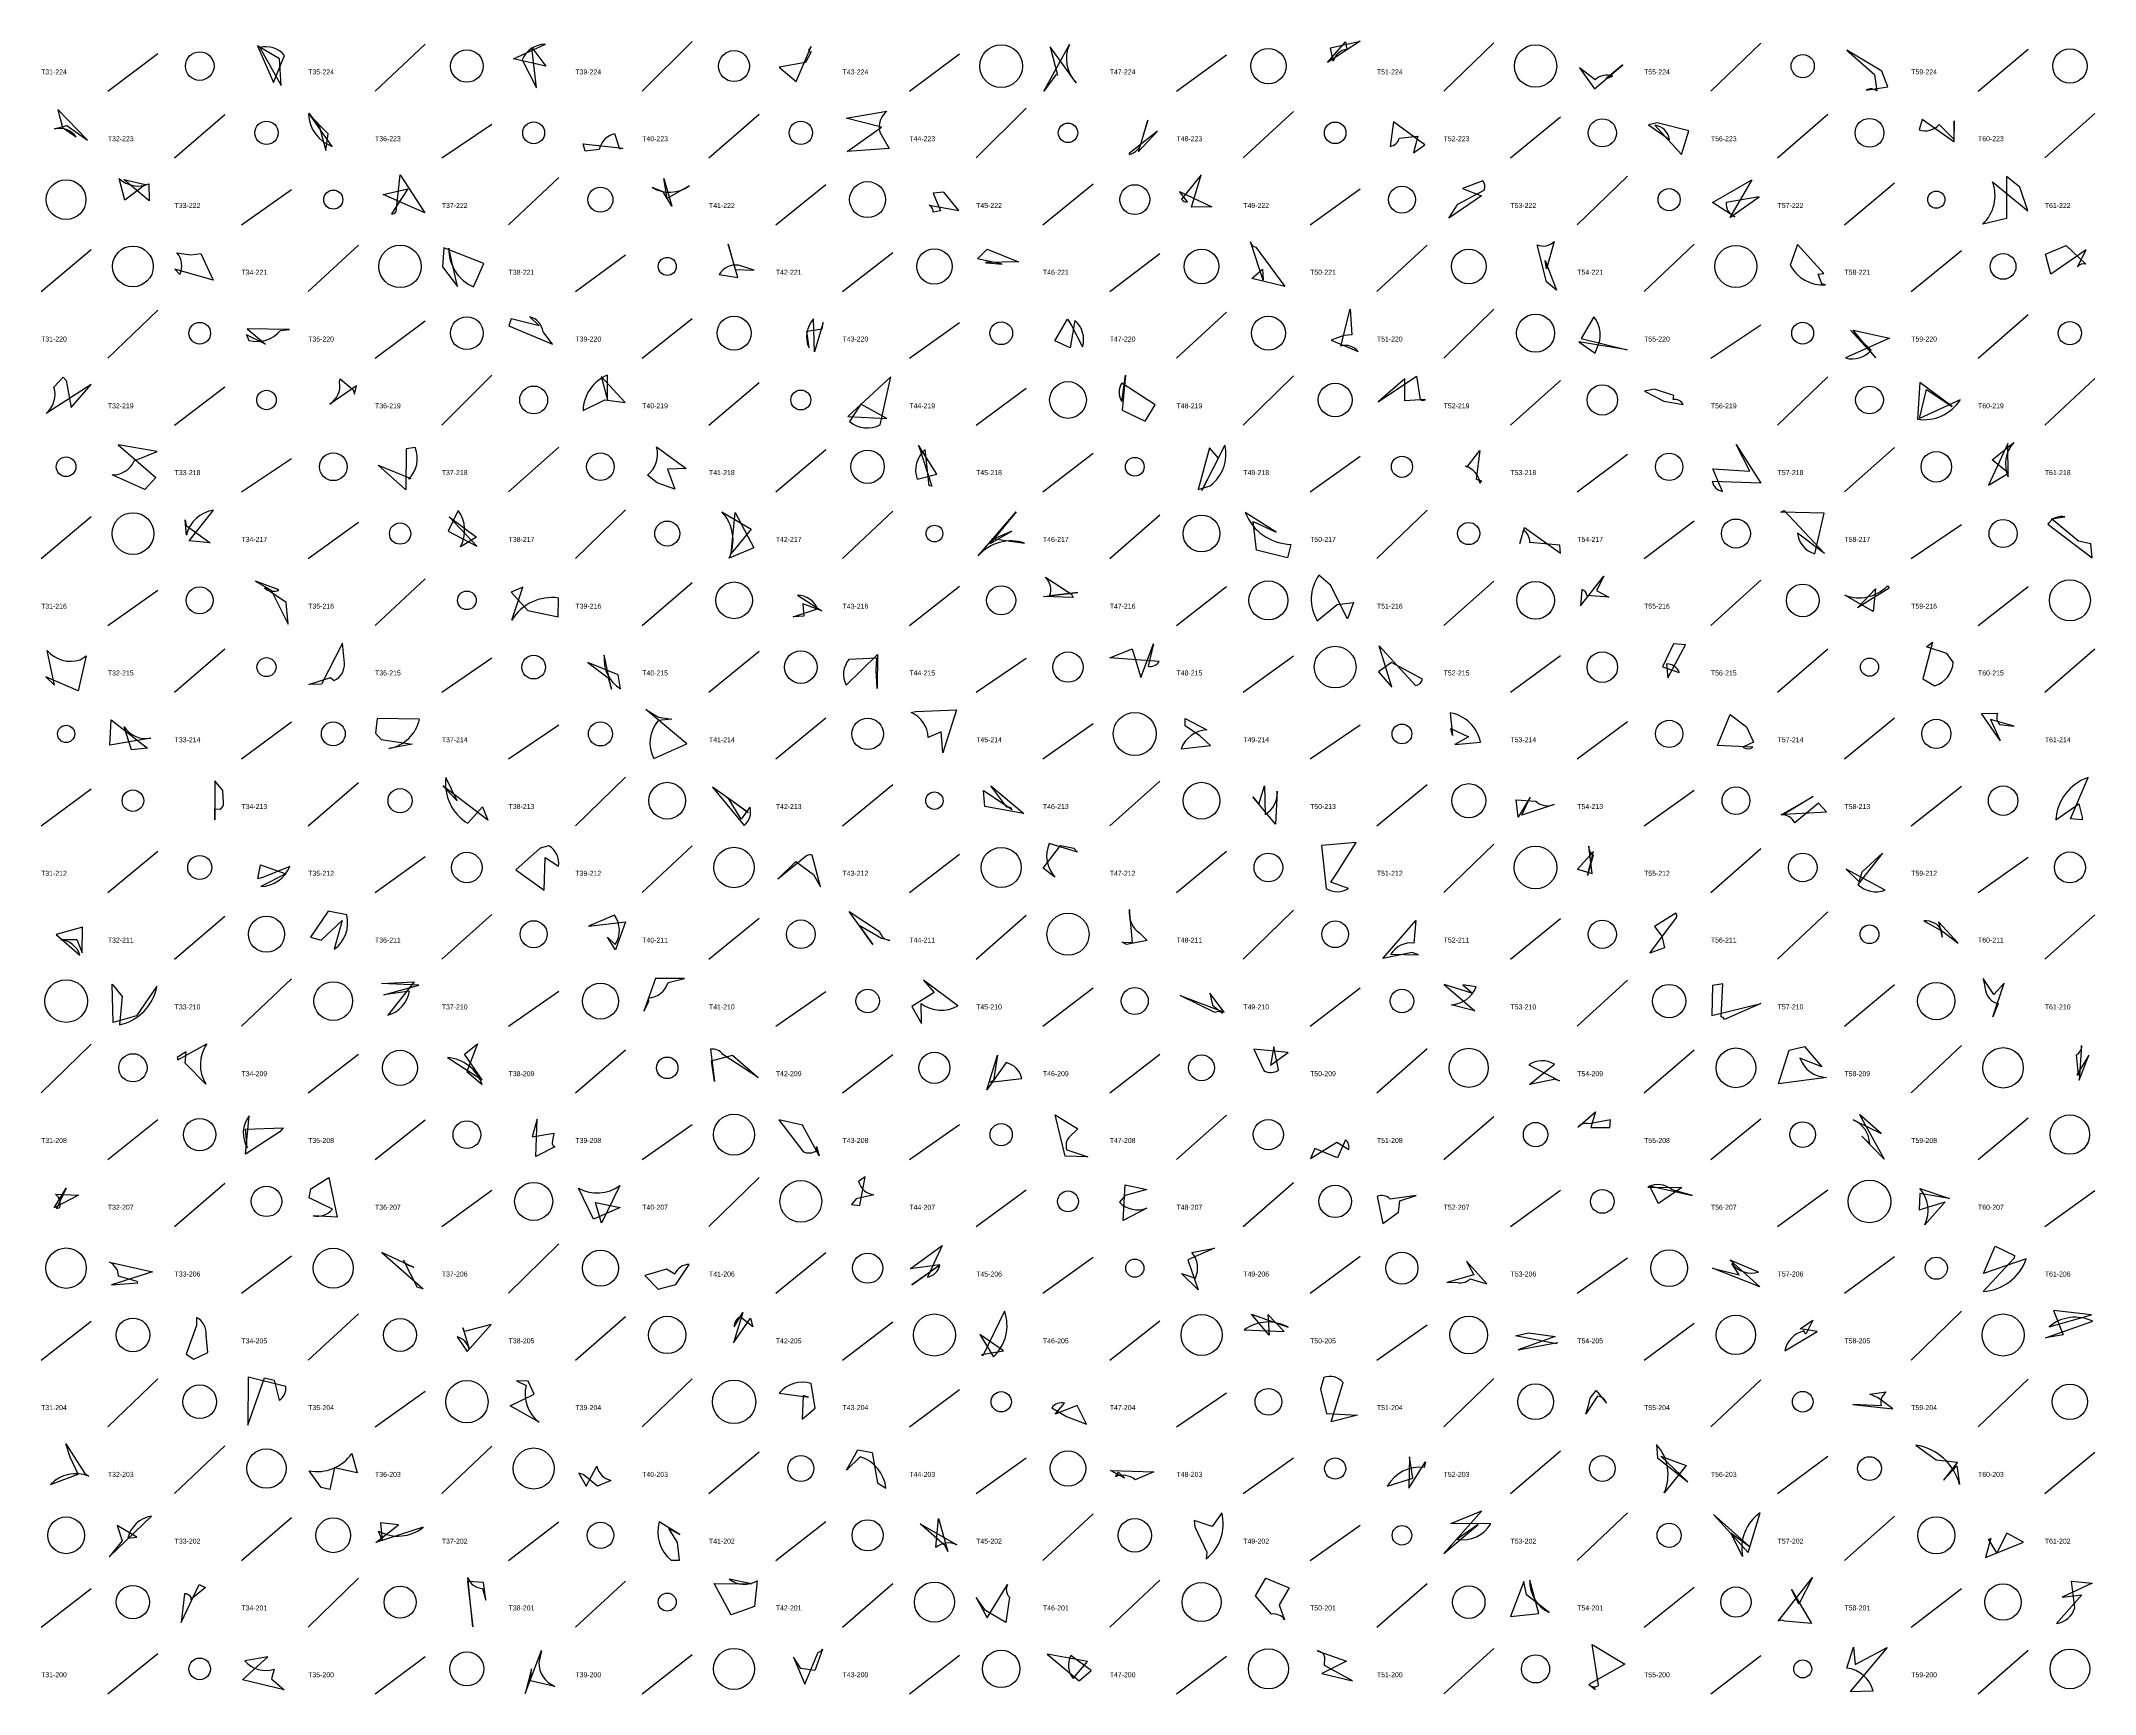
# Model space of a CAD drawing. Header units: millimetres. Extents: x -1 to 9990, y 0 to 15990.
# Drawn here: x 1240 to 2470, y 8000 to 8990 of the extents above; entities that cross this region are included whole.
import ezdxf

# ---------------------------------------------------------------- set-up
doc = ezdxf.new("R2010")
doc.units = ezdxf.units.MM
doc.layers.add('TEXT', color=3, linetype='Continuous')
doc.layers.add('WALL', color=1, linetype='Continuous')

msp = doc.modelspace()

# ---------------------------------------------------------------- linework, layer by layer
for points in [[(1369.7, 8987.1), (1379.2, 8965.2), (1385.7, 8981.3, 0.3), (1371, 8986.1), (1383.7, 8963.4), (1382.7, 8979.4)], [(1542.3, 8975), (1522.9, 8979.3), (1542, 8988.1, 0.3), (1528.1, 8978.7), (1536.6, 8962), (1534, 8986.1)], [(1692.3, 8965.7), (1701.2, 8986.7), (1699.5, 8984.6, 0.3), (1701.1, 8983.5), (1697.8, 8977.2), (1682.1, 8974.4)], [(1847.8, 8969.8), (1840.6, 8960), (1855.8, 8988, 0.3), (1859.8, 8964.9), (1844.3, 8986.6), (1848.8, 8969.6)], [(2010.5, 8977.2), (2021.2, 8989.5), (2022, 8985, 0.3), (2013.8, 8978), (2012.2, 8985.9), (2029.9, 8990)], [(2321.4, 8984.6), (2338, 8970), (2339.3, 8960.1, 0.3), (2333.1, 8960.6), (2346, 8962.5), (2342.4, 8971.9)], [(2187.2, 8975.7), (2177.2, 8967.6), (2181.2, 8968.9, 0.3), (2170.8, 8966.8), (2161.4, 8973.9), (2170.4, 8961.3)], [(1250, 8949), (1252.8, 8938.3), (1261, 8932.6, 0.3), (1248, 8937.4), (1255.5, 8939.5), (1267.9, 8930.7)], [(1410.6, 8924.5), (1412, 8934.5), (1400.1, 8946.3, 0.3), (1414.4, 8926.8), (1400.4, 8946.7), (1406.7, 8938.4)], [(1743.4, 8938.5), (1722.2, 8943.7), (1746.6, 8948, 0.3), (1742.3, 8935.4), (1747.9, 8925.6), (1722.8, 8923.8)], [(1908.6, 8936.1), (1891.6, 8922.6), (1891.6, 8922.1, 0.3), (1899, 8929.7), (1902.9, 8942.5), (1897.1, 8923.7)], [(2385.6, 8929.7), (2366.6, 8942.9), (2364.7, 8936.8, 0.3), (2376.8, 8940), (2385.7, 8931.1), (2385.8, 8942.2)], [(1588.4, 8925.8), (1586.6, 8925.3), (1583.7, 8934.4, 0.3), (1574.3, 8925.1), (1565.9, 8924), (1564.6, 8928.5)], [(2068.7, 8927.9), (2049.9, 8941.6), (2048, 8926.9, 0.3), (2053.4, 8931.9), (2064.5, 8933), (2061.9, 8923)], [(2207.9, 8941), (2202.6, 8939.9), (2215.3, 8931.1, 0.3), (2206.5, 8939.7), (2222.5, 8922), (2226.9, 8936.2)], [(1302.6, 8904), (1290.2, 8894.6), (1286.8, 8907.7, 0.3), (1304.6, 8904.4), (1304.7, 8894.3), (1289.5, 8907.1)], [(1444.8, 8898), (1459.6, 8901.5), (1449.8, 8886.4, 0.3), (1452.6, 8887.8), (1455.1, 8909.9), (1469.9, 8887)], [(1617.8, 8891.1), (1612.5, 8899.6), (1605.9, 8902.3, 0.3), (1628.2, 8903.3), (1615, 8895.6), (1613, 8907.6)], [(1928.9, 8890.4), (1934.7, 8909.8), (1923, 8895.2, 0.3), (1926.6, 8893.6), (1921.8, 8899.9), (1941.2, 8890.7)], [(2083, 8884), (2088.5, 8892.3), (2104.3, 8900.7, 0.3), (2103.5, 8906.2), (2091.2, 8901.7), (2102.7, 8897.3)], [(2251.4, 8884.2), (2269, 8896.6), (2249.1, 8893.3, 0.3), (2254.4, 8884.6), (2240.9, 8893.2), (2264.5, 8906.9)], [(2417.1, 8908.8), (2417, 8883.7), (2402.9, 8880.4, 0.3), (2408.7, 8905.7), (2429.8, 8888.3), (2425.1, 8902.5)], [(1774.3, 8898.9), (1778.7, 8888.2), (1774.3, 8887.4, 0.3), (1771.9, 8891.7), (1789.7, 8888.4), (1780.6, 8899.4)], [(1655.6, 8853.2), (1667.1, 8852.7), (1657.7, 8855.7, 0.3), (1646.1, 8850.2), (1657.2, 8848.4), (1651.4, 8868.4)], [(1971.5, 8853.3), (1971.9, 8846.8), (1964.2, 8869.7, 0.3), (1967.5, 8866.5), (1984.9, 8842.9), (1965, 8847.8)], [(2147.5, 8840.8), (2141.6, 8845.7), (2135.9, 8867.9, 0.3), (2146.1, 8869.9), (2141.5, 8853.6), (2140.8, 8858.5)], [(1343, 8846.8), (1320.1, 8853.3), (1323, 8850.2, 0.3), (1321.4, 8863.1), (1329.7, 8862), (1335.6, 8862.7)], [(1480.4, 8854.7), (1489.3, 8843), (1484.1, 8866, 0.3), (1499, 8842.7), (1505.2, 8856.8), (1481.3, 8866.2)], [(1806.6, 8865.3), (1825.3, 8857.8), (1805.5, 8857.4, 0.3), (1806.6, 8857.1), (1815.6, 8856.3), (1800.8, 8859.6)], [(2307.7, 8850.8), (2291.9, 8868.1), (2287.5, 8855.8, 0.3), (2308.7, 8843.9), (2306.5, 8844.6), (2304.2, 8850.4)], [(2440.4, 8862.4), (2452.8, 8867.6), (2464.5, 8856.4, 0.3), (2459.6, 8854.7), (2464.7, 8865), (2443.6, 8850.3)], [(1520.1, 8819.5), (1546.3, 8808.5), (1540.7, 8815.8, 0.3), (1532.7, 8824.8), (1538.2, 8819.4), (1521.5, 8823.6)], [(1708.4, 8821.4), (1703.2, 8803.9), (1702.6, 8823.6, 0.3), (1699.9, 8806.2), (1698.5, 8816.3), (1707.7, 8817.6)], [(1854.8, 8823.4), (1857.1, 8819.7), (1863.7, 8806.8, 0.3), (1859.1, 8822.6), (1856.3, 8806.3), (1847.1, 8810.4)], [(2020.2, 8813.7), (2012.6, 8810.8), (2028.8, 8804, 0.3), (2018.3, 8807.3), (2024, 8829.4), (2025, 8814)], [(2161, 8809.9), (2170.8, 8803.1), (2171.7, 8805.8, 0.3), (2170, 8824.8), (2162.3, 8811.9), (2189.9, 8805.1)], [(1374.5, 8808.5), (1363, 8814.1), (1364.4, 8810.7, 0.3), (1383.4, 8816.7), (1388.7, 8817.2), (1363.4, 8817.6)], [(2325.2, 8816.9), (2346.9, 8812.1), (2320.7, 8800.2, 0.3), (2335.9, 8804.8), (2323.7, 8816.9), (2338.7, 8800.2)], [(1258, 8770.5), (1270, 8784.3), (1243, 8766.9, 0.3), (1247.7, 8782.7), (1253.2, 8788.6), (1255, 8786.7)], [(1427.7, 8778.4), (1428.9, 8783.5), (1412.9, 8772.5, 0.3), (1418.8, 8785.6), (1419.2, 8787.7), (1427, 8781)], [(1575.5, 8789.1), (1579.2, 8775), (1579.3, 8789.9, 0.3), (1564.6, 8768.7), (1577.6, 8775.1), (1589.7, 8773.5)], [(1746.5, 8764), (1731, 8772.5), (1724.2, 8762.1, 0.3), (1742.5, 8760.1), (1748.9, 8788.8), (1723.2, 8765.1)], [(1901.3, 8762.3), (1907.3, 8772), (1887.2, 8785.1, 0.3), (1887.2, 8774.1), (1889.5, 8789.9), (1887.4, 8768.9)], [(2040.8, 8773.8), (2063.8, 8789.3), (2066, 8775.2, 0.3), (2069.1, 8775.2), (2056.7, 8774.5), (2056.7, 8787.6)], [(2384.6, 8771), (2365.1, 8785.4), (2363.7, 8763.5, 0.3), (2389.3, 8775.1), (2365, 8763.9), (2369.1, 8781.2)], [(2200.2, 8780.3), (2211.8, 8774.2), (2223.5, 8772.2, 0.3), (2217.4, 8775.3), (2217.8, 8777.6), (2206.3, 8781.5)], [(1308.8, 8728.5), (1302.1, 8721.4), (1282.5, 8730.1, 0.3), (1295.8, 8738.5), (1309.5, 8744.1), (1286.1, 8748.2)], [(1441.9, 8735.9), (1461.5, 8727.9), (1460.1, 8727.6, 0.3), (1464.1, 8746.5), (1458.7, 8745.8), (1458.5, 8721.1)], [(1619.5, 8721.6), (1609, 8725.4), (1603.1, 8729.9, 0.3), (1608.6, 8746.9), (1626.4, 8734), (1615.2, 8733.5)], [(1773.4, 8723.3), (1771.8, 8723.5), (1769.4, 8745.3, 0.3), (1764.6, 8727.6), (1776.5, 8730.6), (1765.5, 8748)], [(1939.8, 8746.3), (1932.9, 8721.4), (1940.1, 8723.6, 0.3), (1948.9, 8747.9), (1935.1, 8720.7), (1945.1, 8740.2)], [(2255.1, 8748.4), (2269.9, 8725.1), (2240.8, 8726.2, 0.3), (2247, 8720.2), (2241.1, 8733.8), (2263.4, 8732.3)], [(2418.2, 8731.1), (2408.4, 8739.2), (2421.4, 8749.6, 0.3), (2418.1, 8729), (2417.9, 8748.9), (2406.2, 8723.9)], [(2099.5, 8727.5), (2102.6, 8726.6), (2101.7, 8725.2, 0.3), (2093.1, 8735.3), (2094, 8735), (2101.7, 8744.8)], [(1341.2, 8689.5), (1328.7, 8690.6), (1343.3, 8709.1, 0.3), (1327, 8694.1), (1326.2, 8703.2), (1326.9, 8699.9)], [(1484.3, 8705.1), (1500.8, 8692.8), (1491.1, 8687, 0.3), (1489.7, 8708.8), (1483.7, 8696.4), (1500.9, 8687.4)], [(2283.8, 8708.8), (2308, 8683.1), (2291.8, 8695.3, 0.3), (2302.3, 8682.8), (2307.9, 8707.3), (2281.9, 8707.8)], [(1655.6, 8707.7), (1666.8, 8686.5), (1652.1, 8680.3, 0.3), (1647.7, 8708.1), (1665.2, 8697.6), (1653.2, 8683)], [(1821.3, 8696.5), (1810.8, 8691.8), (1829, 8689.3, 0.3), (1801.3, 8681.7), (1823.9, 8708), (1808.4, 8689)], [(1965.8, 8702.3), (1979.7, 8695.9), (1961.1, 8707.7, 0.3), (1988.5, 8688.5), (1986.4, 8680.4), (1967.8, 8685.1)], [(2150, 8683.2), (2149.6, 8688.1), (2131.5, 8689.6, 0.3), (2127.5, 8697.1), (2125.6, 8689), (2128.4, 8698.7)], [(2460.2, 8690.4), (2444, 8703.9), (2452, 8705.1, 0.3), (2441.8, 8700.7), (2468.4, 8680.4), (2467.5, 8688.9)], [(1388, 8640.8), (1386.7, 8653.7), (1373.8, 8662.4, 0.3), (1382.4, 8661.2), (1368.4, 8666.4), (1377.7, 8661)], [(1531.5, 8649), (1549.7, 8645.1), (1549.9, 8656.4, 0.3), (1521.9, 8643.1), (1528.5, 8662.8), (1521.6, 8659.8)], [(1840.3, 8657.2), (1860.9, 8659.7), (1844, 8657.6, 0.3), (1841.5, 8668.9), (1857.1, 8658.6), (1858, 8656.7)], [(2022.3, 8643.9), (2012.2, 8664.1), (2005.3, 8670, 0.3), (2004.3, 8642.8), (2016.1, 8652.5), (2026, 8653.7)], [(2171.6, 8660.9), (2178.9, 8656.9), (2165.8, 8657.9, 0.3), (2162.8, 8661.4), (2161.9, 8651.8), (2175.8, 8669.5)], [(2338.5, 8661.8), (2337.2, 8648.3), (2320.3, 8658.1, 0.3), (2345.7, 8663.6), (2346.7, 8662.2), (2327.8, 8650.6)], [(1696.8, 8645.6), (1690.4, 8645.2), (1705, 8650, 0.3), (1693, 8658), (1707.5, 8648.8), (1696.2, 8653)], [(1242.8, 8609.2), (1248.1, 8604.2), (1243.6, 8624.9, 0.3), (1263.4, 8619.4), (1267, 8621.7), (1262.3, 8600.7)], [(1400.3, 8604.6), (1413.4, 8608.7), (1415.6, 8606.9, 0.3), (1421.7, 8617.4), (1420.6, 8629.4), (1408, 8604.7)], [(1740.1, 8612.9), (1740.5, 8620.3), (1723.8, 8619.6, 0.3), (1722.1, 8604.2), (1741, 8622.6), (1740.8, 8602.2)], [(1898.6, 8608.7), (1906.2, 8628.9), (1903, 8615.5, 0.3), (1909.6, 8618.4), (1880.1, 8620.5), (1893.4, 8625.9)], [(2049, 8603), (2041.3, 8627.8), (2063.1, 8604, 0.3), (2067.4, 8607.7), (2048.8, 8617.7), (2040.9, 8612.2)], [(2217.6, 8629), (2211, 8615.1), (2221.1, 8611.8, 0.3), (2213.5, 8616.9), (2214.2, 8608.5), (2224.8, 8628.3)], [(2372.8, 8630), (2367, 8608), (2374.2, 8603.8, 0.3), (2385.2, 8618), (2381.3, 8623.1), (2369.1, 8627.1)], [(1579.7, 8608.6), (1581.6, 8601.8), (1577.3, 8622.2, 0.3), (1587.1, 8602), (1585.6, 8610.4), (1567.4, 8617.8)], [(1609.7, 8585.1), (1617.7, 8583.8), (1609.5, 8583, 0.3), (1606.9, 8560.2), (1626.8, 8569.1), (1602.2, 8589.7)], [(1780, 8563.6), (1779.1, 8576.2), (1771.2, 8572.9, 0.3), (1761, 8587.8), (1763.9, 8588.4), (1788.2, 8589.5)], [(2094.9, 8573.2), (2086.6, 8568.6), (2102.1, 8570.1, 0.3), (2083.9, 8587.7), (2085.2, 8574.1), (2084.3, 8578.2)], [(2261.3, 8579.3), (2265.6, 8570), (2259.1, 8567.1, 0.3), (2265.1, 8567), (2244, 8568), (2251.5, 8586.7)], [(2413.2, 8571), (2402.1, 8587.3), (2411.7, 8587.5, 0.3), (2412.9, 8580.7), (2421.7, 8579.6), (2407.5, 8583.7)], [(1303.7, 8566.4), (1294.1, 8565.4), (1289.7, 8579.3, 0.3), (1305.8, 8572.4), (1281.2, 8568.2), (1281.9, 8583.5)], [(1443.7, 8571.7), (1462.3, 8568.8), (1448.3, 8566.2, 0.3), (1466.7, 8583.9), (1441.3, 8584.3), (1440.3, 8575.5)], [(1925.1, 8579.8), (1925.1, 8584.2), (1938.2, 8577.4, 0.3), (1922.8, 8566.1), (1940.4, 8568.1), (1934, 8573.9)], [(1480.6, 8543.8), (1489.1, 8535), (1482.4, 8548.8, 0.3), (1495.6, 8521.5), (1504.4, 8531.3), (1507.5, 8523.3)], [(2462.4, 8523.5), (2455.4, 8524.2), (2465.9, 8548.9, 0.3), (2446.5, 8523.6), (2460.3, 8533.1), (2462.3, 8525.2)], [(1344.1, 8523.6), (1344.1, 8530.1), (1347.2, 8529.9, 0.3), (1349.3, 8533.7), (1348.9, 8541.2), (1344, 8546.8)], [(1663.5, 8528), (1642, 8543.1), (1661, 8520.1, 0.3), (1664.5, 8531.2), (1659.3, 8524), (1651.5, 8536.8)], [(1805.2, 8531.6), (1804.4, 8541.1), (1821.5, 8529.7, 0.3), (1818.3, 8531.1), (1808.7, 8543.8), (1828.6, 8527.4)], [(1969.2, 8532.9), (1972.7, 8543.9), (1973, 8526.7, 0.3), (1980.2, 8540.8), (1979.2, 8520.9), (1965.7, 8537.3)], [(2124.5, 8525.1), (2123.4, 8535.5), (2135.1, 8534.7, 0.3), (2146.2, 8532.8), (2126.8, 8526.4), (2131.8, 8537.2)], [(2309.3, 8528.3), (2304.4, 8533.6), (2290.2, 8521.8, 0.3), (2282, 8526.5), (2301.3, 8537.6), (2283.8, 8527)], [(1541.2, 8481.5), (1541.9, 8500.9), (1549.9, 8495.8, 0.3), (1544.1, 8508), (1538.9, 8506.6), (1524.3, 8493.5)], [(1702.6, 8490.7), (1706.8, 8483.4), (1701.7, 8502.3, 0.3), (1698.4, 8501.9), (1681.3, 8487.9), (1692, 8498.5)], [(1858.5, 8506.5), (1860.6, 8504.2), (1843.8, 8509.4, 0.3), (1847.2, 8489.2), (1840.1, 8494.5), (1850.6, 8508.2)], [(2027.6, 8509.9), (2006.8, 8508.1), (2009.7, 8482.4, 0.3), (2022.9, 8482.5), (2012.5, 8486.3), (2016.3, 8492.1)], [(2160.2, 8494), (2168.9, 8491.4), (2166.9, 8507.8, 0.3), (2169.5, 8502.4), (2166.1, 8490.1), (2169.7, 8504.5)], [(2330.6, 8492.3), (2342.8, 8503.6), (2328.1, 8484.9, 0.3), (2344.3, 8481.4), (2321.1, 8493.9), (2328.9, 8486.5)], [(1371.5, 8496.5), (1386.5, 8491.1), (1371.6, 8483.6, 0.3), (1388.9, 8495.5), (1373.2, 8489.2), (1369.8, 8488.1)], [(1407.8, 8451.4), (1420.3, 8463.3), (1415.6, 8446, 0.3), (1423.1, 8466.6), (1411.9, 8468.8), (1401.3, 8453.2)], [(1584.1, 8445.7), (1579.3, 8453.2), (1583.9, 8448.8, 0.3), (1583.4, 8466.5), (1567.8, 8459.9), (1589.9, 8462.4)], [(1738.2, 8448.9), (1723.9, 8468.6), (1742.1, 8456.6, 0.3), (1748.4, 8451.2), (1743.4, 8452.4), (1729.9, 8460.3)], [(1887.4, 8450.2), (1893.6, 8450.1), (1891.9, 8469.9, 0.3), (1897.8, 8455.8), (1902.5, 8451.3), (1890, 8448.8)], [(2043.6, 8440.4), (2063.4, 8463.2), (2062.2, 8449.7, 0.3), (2048.4, 8443), (2065, 8442.7), (2061.1, 8444)], [(2212.3, 8446.9), (2203.4, 8443.7), (2219.4, 8465, 0.3), (2219.1, 8467.6), (2206.3, 8459.7), (2210.6, 8453.9)], [(2376.4, 8462.5), (2378.6, 8453.2), (2378.4, 8457.1, 0.3), (2367.6, 8463), (2379, 8456.7), (2388, 8449.7)], [(1264.9, 8459.3), (1249.1, 8454.9), (1263.3, 8442.4, 0.3), (1251.6, 8451.9), (1261.5, 8451.8), (1264.6, 8443.9)], [(1443.9, 8425.6), (1463.5, 8426.5), (1447.7, 8406.6, 0.3), (1460.6, 8421), (1445.2, 8418.8), (1466.3, 8424.5)], [(1601, 8408.9), (1604, 8414.8), (1603.8, 8416.8, 0.3), (1615.6, 8426.1), (1625.4, 8428.6), (1607.9, 8428.6)], [(1761.5, 8411.7), (1767.3, 8401.6), (1767, 8413.5, 0.3), (1789.1, 8412.2), (1768.4, 8427.5), (1774.8, 8420.1)], [(2409.4, 8419), (2403.1, 8428.6), (2404.5, 8421.3, 0.3), (2412, 8413.5), (2408.9, 8405.6), (2415.7, 8425.8)], [(1282.6, 8425.1), (1288.6, 8417.7), (1287, 8400.7, 0.3), (1309.4, 8423.9), (1297.1, 8406.2), (1283.1, 8402.2)], [(1939.9, 8419.7), (1941.5, 8412.5), (1947.5, 8407.8, 0.3), (1942.9, 8408.2), (1922.2, 8418.3), (1948.5, 8408.4)], [(2080.2, 8424.9), (2098.6, 8409.1), (2084.5, 8412.8, 0.3), (2099.5, 8423.5), (2091.5, 8424.7), (2097.5, 8419.6)], [(2240.5, 8406.4), (2270, 8413.6), (2248.1, 8404, 0.3), (2246.1, 8405.6), (2247.1, 8425.4), (2241, 8424.3)], [(1321.5, 8381.1), (1321.9, 8379.8), (1339.3, 8389.3, 0.3), (1338.7, 8365.3), (1326.2, 8377.8), (1326.8, 8384.5)], [(1501.3, 8389.3), (1494.9, 8372.8), (1504.1, 8365, 0.3), (1483.3, 8381.2), (1504.2, 8367.8), (1493.6, 8383.1)], [(1654.1, 8382.6), (1669.5, 8369.2), (1648.3, 8383, 0.3), (1641, 8386.1), (1643.3, 8366.9), (1641.6, 8379.1)], [(1810.3, 8367.4), (1808.4, 8366.4), (1827.3, 8368.6, 0.3), (1817.9, 8378.1), (1806.4, 8361.8), (1812.7, 8382.6)], [(1986.8, 8384.1), (1966.2, 8386.2), (1972.3, 8373.3, 0.3), (1981.1, 8373.7), (1978.3, 8387.6), (1976.2, 8376.6)], [(2146.1, 8368), (2131.3, 8365), (2146.3, 8377.1, 0.3), (2131, 8376.8), (2149.4, 8367.2), (2145.8, 8368.5)], [(2296.1, 8387.7), (2306.5, 8375.6), (2293.3, 8380.7, 0.3), (2309.2, 8369.2), (2280.6, 8365.4), (2286.8, 8385.5)], [(2459.1, 8370.8), (2460.2, 8370.8), (2458.9, 8382.7, 0.3), (2462, 8388.4), (2460.5, 8367.7), (2466.3, 8382.6)], [(1382.9, 8336.7), (1362.5, 8323.2), (1364.6, 8346.3, 0.3), (1363.4, 8327.1), (1362.5, 8338.2), (1385, 8339)], [(1534.2, 8333.7), (1547.1, 8335.9), (1546, 8330.3, 0.3), (1547.6, 8327.7), (1536.3, 8321.9), (1537.1, 8344.3)], [(1695.9, 8340.6), (1681.9, 8343.9), (1696.2, 8325, 0.3), (1704.6, 8325.5), (1704.3, 8327.9), (1706, 8322.2)], [(1847.3, 8346.9), (1860.9, 8338.5), (1856.1, 8333.9, 0.3), (1854.3, 8325.9), (1866.9, 8321.7), (1853.4, 8322.1)], [(2179.4, 8339.2), (2179.9, 8343.9), (2167.1, 8341.4, 0.3), (2160.4, 8339.5), (2171, 8348.6), (2168.1, 8339.2)], [(2343.7, 8320.2), (2330.4, 8334.1), (2335.1, 8329.4, 0.3), (2325.2, 8343.8), (2341.9, 8335.7), (2329, 8347.1)], [(2000.3, 8320.6), (2016, 8330.4), (2023.1, 8326, 0.3), (2021.2, 8331.9), (2016.3, 8321.1), (2002.8, 8326.7)], [(1255, 8302.9), (1249.2, 8290.8), (1251.2, 8291.3, 0.3), (1248.7, 8299.3), (1262.4, 8298.8), (1247.9, 8291.1)], [(1412.3, 8309.4), (1417.3, 8285.5), (1403, 8286.4, 0.3), (1414.5, 8290.4), (1400.6, 8297.1), (1401.5, 8302.6)], [(1586.9, 8291.4), (1570.8, 8284.3), (1561.8, 8302.9, 0.3), (1586.6, 8304.6), (1575.7, 8282), (1572, 8294.4)], [(1730.3, 8292.6), (1733.5, 8309.7), (1729.6, 8307, 0.3), (1738.7, 8298.9), (1728.1, 8296.6), (1725.4, 8293.1)], [(1902.3, 8302.1), (1889.3, 8298.6), (1885.8, 8294.5, 0.3), (1902.3, 8291), (1888, 8283.5), (1889.3, 8304.9)], [(2203.3, 8304.3), (2228.9, 8298.6), (2216.8, 8302, 0.3), (2202.3, 8303.6), (2222.6, 8303.4), (2208.6, 8293.8)], [(2364.7, 8289.9), (2380.4, 8294.8), (2368.1, 8281, 0.3), (2365.2, 8302.7), (2383, 8296.8), (2365.1, 8299.8)], [(2053.7, 8295.4), (2063.5, 8298.6), (2048, 8296.4, 0.3), (2040.1, 8298), (2043.6, 8281.7), (2053, 8288.5)], [(1760.5, 8254.6), (1779.6, 8268.5), (1770.8, 8249.6, 0.3), (1778.3, 8256.9), (1761.5, 8245), (1778.3, 8257.1)], [(1932.9, 8242.1), (1923, 8251.9), (1931.3, 8249.1, 0.3), (1929.1, 8264.4), (1942.7, 8267), (1926.8, 8259.9)], [(2421.9, 8262.6), (2421.7, 8260.9), (2403, 8241, 0.3), (2428.9, 8260.5), (2403.3, 8251.9), (2410.3, 8268.1)], [(1298, 8246.2), (1297.5, 8247.1), (1286.3, 8250.3, 0.3), (1280.9, 8258.6), (1306.8, 8252.9), (1282.2, 8245)], [(1468.8, 8242.6), (1465.5, 8243.4), (1457.1, 8259.8, 0.3), (1461.8, 8256.4), (1463.3, 8255.5), (1444.1, 8264.4)], [(1609.5, 8242.4), (1620.2, 8245.2), (1628.2, 8257.3, 0.3), (1619.5, 8251.5), (1614.6, 8254.5), (1601.6, 8250.7)], [(2098, 8251), (2081.8, 8246.4), (2086.8, 8246.7, 0.3), (2095.9, 8248.7), (2105.8, 8245.6), (2093.6, 8259.3)], [(2240.9, 8255.1), (2256.9, 8251), (2252.5, 8257.9, 0.3), (2268.6, 8252.6), (2251.5, 8259.7), (2269.4, 8243.9)], [(1816.3, 8205.4), (1802.1, 8215.2), (1810.4, 8202, 0.3), (1817, 8229.2), (1803.9, 8202.5), (1803.1, 8203.3)], [(2450.9, 8215.1), (2440.5, 8213.2), (2468.7, 8223.2, 0.3), (2442.5, 8219.8), (2467.9, 8227), (2445.1, 8229.7)], [(1331.4, 8200.6), (1339.9, 8204.4), (1338.8, 8214.9, 0.3), (1333.1, 8225.5), (1333, 8220.7), (1326.9, 8203.4)], [(1493.6, 8217), (1492.5, 8219.3), (1496.3, 8206.6, 0.3), (1489.1, 8213.8), (1495.1, 8205.1), (1509.5, 8221.2)], [(1664.8, 8225), (1666.3, 8219.9), (1658.7, 8225.8, 0.3), (1655, 8219.8), (1660.3, 8228.4), (1654.7, 8210.2)], [(1975.5, 8214.8), (1964.9, 8227.5), (1986.8, 8219.6, 0.3), (1960.6, 8218), (1984.5, 8217), (1974.7, 8227.2)], [(2301.1, 8223.8), (2296.8, 8215.4), (2295.7, 8217.4, 0.3), (2284.3, 8205.5), (2303.6, 8217.1), (2293.4, 8218.7)], [(2146.7, 8214.1), (2124.6, 8206.1), (2148.2, 8210.4, 0.3), (2147.5, 8209.7), (2123, 8214.4), (2130.8, 8216.2)], [(1373.9, 8189.4), (1379.6, 8187.9), (1382.6, 8175.9, 0.3), (1386.5, 8184.1), (1364.1, 8189.8), (1363.8, 8161)], [(1531.7, 8187.3), (1524.7, 8187.6), (1530.5, 8184.8, 0.3), (1538.3, 8162.7), (1521, 8172.5), (1535.3, 8179.5)], [(1695.8, 8164.5), (1703.5, 8171.2), (1701.1, 8186, 0.3), (1682.1, 8180.2), (1699.5, 8177.7), (1696.3, 8178.7)], [(2028.4, 8167), (2012.6, 8163), (2019.8, 8186.6, 0.3), (2008.3, 8189.6), (2006.3, 8182.6), (2009.9, 8167.9)], [(2167.8, 8177.1), (2171.3, 8181.8), (2177.5, 8174.2, 0.3), (2172.2, 8178.3), (2165.2, 8167.7), (2166.6, 8172)], [(2340.2, 8177.3), (2335.1, 8179.6), (2345, 8180.9, 0.3), (2341.9, 8172.5), (2325, 8173.3), (2349, 8170.8)], [(1860.5, 8172.7), (1847.3, 8167.6), (1853, 8174.2, 0.3), (1845.3, 8171.3), (1854.2, 8166.2), (1866.1, 8161.5)], [(1254.8, 8149.7), (1266.3, 8132.1), (1268.6, 8130.5, 0.3), (1245.6, 8125.5), (1262.3, 8131.7), (1257.4, 8141.9)], [(1413, 8122.5), (1407.7, 8123.6), (1400.5, 8133.7, 0.3), (1426.1, 8144), (1429.2, 8132.4), (1415.7, 8135.5)], [(1737.8, 8144.7), (1740.9, 8126.4), (1746, 8123.2, 0.3), (1730.6, 8142), (1722.3, 8134.1), (1729.2, 8146.1)], [(2210, 8142.4), (2225.3, 8136.8), (2212, 8120.5, 0.3), (2207.4, 8149.4), (2208, 8141.5), (2226.3, 8127.1)], [(2379.4, 8128), (2387.3, 8136.7), (2388.9, 8125.5, 0.3), (2362.8, 8149), (2375, 8140.2), (2387.7, 8138.9)], [(1562.1, 8132.3), (1566.4, 8124.5), (1572.8, 8136.5, 0.3), (1581.3, 8127.9), (1573.3, 8124.4), (1564.6, 8131.5)], [(1880.5, 8133.9), (1906.4, 8133.1), (1895.2, 8128.2, 0.3), (1883.4, 8130), (1885.3, 8132.9), (1889.1, 8129.3)], [(2059.2, 8123.3), (2069, 8139), (2068.3, 8135.6, 0.3), (2046.2, 8124.5), (2061.5, 8129.3), (2059.5, 8142.1)], [(1288.6, 8091.6), (1280.8, 8082.2), (1306.1, 8106.5, 0.3), (1291.9, 8093.2), (1297.4, 8093.9), (1285.6, 8100.8)], [(1931, 8100.1), (1938.2, 8084.9), (1937.7, 8080.9, 0.3), (1947.1, 8108.5), (1941.3, 8100.2), (1930.6, 8103.9)], [(2080.1, 8084.2), (2100.7, 8101.4), (2088.1, 8092.6, 0.3), (2108.3, 8101.8), (2084.3, 8102.1), (2102.9, 8109.7)], [(2241.6, 8107.5), (2262.3, 8084.8), (2269.5, 8108.5, 0.3), (2259, 8082.3), (2251.9, 8096.4), (2263, 8088.6)], [(1443.2, 8102.4), (1444.3, 8092), (1442.1, 8097.5, 0.3), (1468.9, 8099.8), (1440.5, 8090.7), (1454, 8101.3)], [(1616, 8099), (1622.6, 8095.4), (1610.2, 8103.1, 0.3), (1617.3, 8080.1), (1622.4, 8080.1), (1621.2, 8090.6)], [(1781.5, 8088.7), (1766.4, 8101.9), (1788.4, 8089.2, 0.3), (1775.9, 8087.7), (1777.4, 8105.1), (1783.1, 8085.4)], [(2417.3, 8096.2), (2411.3, 8084.5), (2406.2, 8092.7, 0.3), (2407.6, 8093.2), (2404.4, 8081.7), (2427.3, 8090.9)], [(1495.4, 8067.3), (1498.6, 8040.2), (1495.5, 8069.7, 0.3), (1504.4, 8063.1), (1506.4, 8056.1), (1505, 8066.7)], [(1987.4, 8063.6), (1981.5, 8053.4), (1984.7, 8044.4, 0.3), (1976.9, 8047.8), (1967.3, 8058.7), (1973.5, 8069.3)], [(2288.3, 8062.6), (2300.3, 8042.2), (2284.2, 8043.5, 0.3), (2280.3, 8043.6), (2300.8, 8069.8), (2292.6, 8053.8)], [(1338.4, 8063.8), (1329.7, 8056.5), (1330.1, 8057.6, 0.3), (1325.9, 8060), (1323.9, 8042.7), (1334.6, 8065.6)], [(1643.1, 8066.1), (1665.4, 8065.9), (1652.1, 8068.7, 0.3), (1668.8, 8067.7), (1667.2, 8052.3), (1653.2, 8047.4)], [(1800.1, 8057.8), (1806.6, 8045.6), (1818.7, 8065.6, 0.3), (1819.9, 8057.9), (1817.8, 8042.8), (1805.6, 8049.9)], [(2120, 8046.3), (2136.9, 8048.2), (2131.6, 8068.1, 0.3), (2143.1, 8048.7), (2129.5, 8059.4), (2128, 8067.3)], [(2450.4, 8057.9), (2462.1, 8059.4), (2447, 8042.2, 0.3), (2457.9, 8051.5), (2455.9, 8067.5), (2468.3, 8066.4)], [(1360.7, 8008.5), (1375.7, 8022.3), (1362, 8019.8, 0.3), (1379.5, 8014.9), (1378, 8009), (1385.6, 8002.4)], [(1529.9, 8000.3), (1539.7, 8026), (1538, 8018.9, 0.3), (1547.7, 8004.5), (1533.1, 8007.8), (1533.7, 8015.1)], [(1690.7, 8022.1), (1697.3, 8005.9), (1705.4, 8025.1, 0.3), (1708, 8026.9), (1703.4, 8014), (1695, 8015.3)], [(1861.7, 8007.8), (1868.9, 8014), (1856.6, 8023, 0.3), (1858.1, 8009.2), (1866.6, 8019.5), (1842.5, 8023.9)], [(2025.4, 8007.8), (2008.6, 8017), (2008.9, 8022.1, 0.3), (2004.3, 8025.9), (2021.7, 8019.7), (2007, 8012.3)], [(2166.9, 8005.7), (2171, 8002.7), (2169.1, 8004.4, 0.3), (2172.8, 8005.3), (2169, 8029.7), (2188.4, 8017.8)], [(2345.6, 8027.8), (2323.4, 8001.5), (2337.2, 8001.9, 0.3), (2321.5, 8015.5), (2325.4, 8028.1), (2326.4, 8017.7)]]:
    msp.add_lwpolyline(points, format="xyb", close=True)
for centre, radius in [((1335, 8975), 8.57), ((1495, 8975), 9.74), ((1655, 8975), 9.28), ((1815, 8975), 12.8), ((1975, 8975), 10.6), ((2135, 8975), 12.7), ((2295, 8975), 6.96), ((2455, 8975), 10.3), ((2175, 8935), 8.44), ((2335, 8935), 8.64), ((1375, 8935), 7.01), ((1535, 8935), 6.58), ((1695, 8935), 6.99), ((1855, 8935), 5.83), ((2015, 8935), 6.47), ((1255, 8895), 11.9), ((1735, 8895), 10.8), ((1415, 8895), 5.72), ((1575, 8895), 7.49), ((1895, 8895), 8.96), ((2055, 8895), 8.07), ((2215, 8895), 6.64), ((2375, 8895), 5.16), ((1295, 8855), 12.2), ((1455, 8855), 12.7), ((1615, 8855), 5.44), ((1775, 8855), 10.6), ((1935, 8855), 10.4), ((2095, 8855), 10.4), ((2255, 8855), 12.6), ((2415, 8855), 7.7), ((1335, 8815), 6.49), ((1495, 8815), 9.83), ((1655, 8815), 10.2), ((1815, 8815), 6.84), ((1975, 8815), 10.2), ((2135, 8815), 11.4), ((2295, 8815), 6.55), ((2455, 8815), 7), ((1535, 8775), 8.36), ((1855, 8775), 11), ((2015, 8775), 10.1), ((2175, 8775), 9.1), ((2335, 8775), 8.29), ((1375, 8775), 5.82), ((1695, 8775), 5.96), ((1255, 8735), 5.87), ((1415, 8735), 8.3), ((1575, 8735), 8.27), ((1735, 8735), 10), ((1895, 8735), 5.62), ((2055, 8735), 6.34), ((2215, 8735), 8.18), ((2375, 8735), 9.13), ((1295, 8695), 12.5), ((1455, 8695), 6.36), ((1615, 8695), 7.49), ((1775, 8695), 5.02), ((1935, 8695), 11), ((2095, 8695), 6.65), ((2255, 8695), 8.7), ((2415, 8695), 8.42), ((1335, 8655), 8.08), ((1495, 8655), 5.58), ((1655, 8655), 11), ((1815, 8655), 8.74), ((1975, 8655), 11.7), ((2135, 8655), 11.3), ((2295, 8655), 9.78), ((2455, 8655), 12.3), ((1695, 8615), 9.74), ((1855, 8615), 9.09), ((2015, 8615), 12.5), ((2175, 8615), 9.14), ((1375, 8615), 5.7), ((1535, 8615), 7.09), ((2335, 8615), 5.44), ((1895, 8575), 12.9), ((1255, 8575), 5.16), ((1415, 8575), 7.16), ((1575, 8575), 7.23), ((1735, 8575), 9.43), ((2055, 8575), 5.93), ((2215, 8575), 8.16), ((2375, 8575), 8.73), ((1295, 8535), 6.45), ((1455, 8535), 7.23), ((1615, 8535), 11), ((1775, 8535), 5.23), ((1935, 8535), 11), ((2095, 8535), 10.2), ((2255, 8535), 8.32), ((2415, 8535), 8.83), ((1335, 8495), 7.2), ((1495, 8495), 9.14), ((1655, 8495), 12.1), ((1815, 8495), 12), ((1975, 8495), 8.6), ((2135, 8495), 12.8), ((2295, 8495), 8.57), ((2455, 8495), 9.28), ((1375, 8455), 10.8), ((1535, 8455), 8.11), ((1695, 8455), 8.59), ((1855, 8455), 12.6), ((2015, 8455), 8.02), ((2175, 8455), 8.44), ((2335, 8455), 5.63), ((1255, 8415), 12.8), ((1415, 8415), 11.6), ((1575, 8415), 10.8), ((2375, 8415), 11.2), ((1735, 8415), 7.08), ((1895, 8415), 8.08), ((2055, 8415), 7.09), ((2215, 8415), 10), ((1295, 8375), 8.46), ((1455, 8375), 10.5), ((1615, 8375), 6.43), ((1775, 8375), 9.32), ((1935, 8375), 7.75), ((2095, 8375), 11.7), ((2255, 8375), 11.9), ((2415, 8375), 12.1), ((1335, 8335), 9.69), ((1495, 8335), 8.3), ((1655, 8335), 12.3), ((1815, 8335), 6.66), ((1975, 8335), 9.05), ((2135, 8335), 7.31), ((2295, 8335), 7.67), ((2455, 8335), 11.8), ((1375, 8295), 9.13), ((1535, 8295), 11.4), ((1695, 8295), 12.5), ((2015, 8295), 9.72), ((2335, 8295), 12.8), ((1855, 8295), 6.23), ((2175, 8295), 7.12), ((1255, 8255), 12.1), ((1415, 8255), 12), ((1575, 8255), 10.8), ((2215, 8255), 11), ((1735, 8255), 9.03), ((1895, 8255), 5.43), ((2055, 8255), 9.6), ((2375, 8255), 6.62), ((1295, 8215), 10.1), ((1455, 8215), 9.85), ((1615, 8215), 11.2), ((1775, 8215), 12.6), ((1935, 8215), 12.3), ((2095, 8215), 11.3), ((2255, 8215), 11.8), ((2415, 8215), 12.6), ((1335, 8175), 10.1), ((1495, 8175), 12.7), ((1655, 8175), 13), ((1815, 8175), 6.07), ((1975, 8175), 7.99), ((2135, 8175), 10.7), ((2295, 8175), 6.18), ((2455, 8175), 10.6), ((1375, 8135), 11.8), ((1535, 8135), 12.3), ((1695, 8135), 7.82), ((1855, 8135), 10.6), ((2175, 8135), 7.71), ((2015, 8135), 6.36), ((2335, 8135), 7.09), ((1255, 8095), 11), ((2375, 8095), 11.1), ((1415, 8095), 10.4), ((1575, 8095), 7.93), ((1735, 8095), 9.34), ((1895, 8095), 10), ((2055, 8095), 5.84), ((2215, 8095), 7.23), ((1295, 8055), 10), ((1455, 8055), 9.62), ((1615, 8055), 5.39), ((1775, 8055), 12), ((1935, 8055), 11.7), ((2095, 8055), 9.73), ((2255, 8055), 9.05), ((2415, 8055), 10.9), ((1335, 8015), 6.47), ((1495, 8015), 10.2), ((1655, 8015), 12.3), ((1815, 8015), 11.2), ((1975, 8015), 12), ((2135, 8015), 8.45), ((2295, 8015), 5.38), ((2455, 8015), 11.9)]:
    msp.add_circle(centre, radius)
at = {"layer": 'WALL'}
for p, q in [((1280, 8960), (1310, 8982.5)), ((1440, 8960), (1470, 8988.2)), ((1600, 8960), (1630, 8989.8)), ((1760, 8960), (1790, 8982.3)), ((1920, 8960), (1950, 8981.8)), ((2080, 8960), (2110, 8988.9)), ((2240, 8960), (2270, 8988.7)), ((2400, 8960), (2430, 8985.1)), ((1320, 8920), (1350, 8946)), ((1640, 8920), (1670, 8946.1)), ((1800, 8920), (1830, 8949.7)), ((1960, 8920), (1990, 8947.8)), ((2120, 8920), (2150, 8944.5)), ((2280, 8920), (2310, 8946.1)), ((2440, 8920), (2470, 8946.6)), ((1480, 8920), (1510, 8940.3)), ((1520, 8880), (1550, 8908.2)), ((2160, 8880), (2190, 8909.1)), ((1360, 8880), (1390, 8901)), ((1680, 8880), (1710, 8904.1)), ((1840, 8880), (1870, 8904.4)), ((2000, 8880), (2030, 8901.5)), ((2320, 8880), (2350, 8905.1)), ((2200, 8840), (2230, 8868.4)), ((1240, 8840), (1270, 8865.2)), ((1400, 8840), (1430, 8867.8)), ((1560, 8840), (1590, 8862)), ((1720, 8840), (1750, 8863.4)), ((1880, 8840), (1910, 8862.7)), ((2040, 8840), (2070, 8867.7)), ((2360, 8840), (2390, 8864.5)), ((1280, 8800), (1310, 8828.8)), ((1440, 8800), (1470, 8822.5)), ((1600, 8800), (1630, 8823.9)), ((1760, 8800), (1790, 8821.4)), ((1920, 8800), (1950, 8827.6)), ((2080, 8800), (2110, 8829.4)), ((2240, 8800), (2270, 8820.1)), ((2400, 8800), (2430, 8826.2)), ((1320, 8760), (1350, 8782.9)), ((1480, 8760), (1510, 8789.9)), ((1640, 8760), (1670, 8785.5)), ((1960, 8760), (1990, 8789.5)), ((2120, 8760), (2150, 8786.7)), ((2280, 8760), (2310, 8788.8)), ((2440, 8760), (2470, 8787.8)), ((1800, 8760), (1830, 8782.1)), ((1520, 8720), (1550, 8746.7)), ((2320, 8720), (2350, 8746.6)), ((1360, 8720), (1390, 8740)), ((1680, 8720), (1710, 8745.3)), ((1840, 8720), (1870, 8743.1)), ((2000, 8720), (2030, 8741.3)), ((2160, 8720), (2190, 8742.5)), ((1560, 8680), (1590, 8709.3)), ((1720, 8680), (1750, 8708.5)), ((2040, 8680), (2070, 8709.1)), ((1240, 8680), (1270, 8705.3)), ((1400, 8680), (1430, 8701.8)), ((1880, 8680), (1910, 8706.2)), ((2200, 8680), (2230, 8702.7)), ((2360, 8680), (2390, 8700.5)), ((1280, 8640), (1310, 8661)), ((1440, 8640), (1470, 8667.9)), ((1600, 8640), (1630, 8665.7)), ((1760, 8640), (1790, 8663.5)), ((1920, 8640), (1950, 8663.2)), ((2080, 8640), (2110, 8666.4)), ((2240, 8640), (2270, 8667)), ((2400, 8640), (2430, 8663.2)), ((1320, 8600), (1350, 8626)), ((1640, 8600), (1670, 8624.6)), ((2280, 8600), (2310, 8626)), ((2440, 8600), (2470, 8626)), ((1480, 8600), (1510, 8620.6)), ((1800, 8600), (1830, 8620.4)), ((1960, 8600), (1990, 8621.8)), ((2120, 8600), (2150, 8621.9)), ((1360, 8560), (1390, 8582.3)), ((1520, 8560), (1550, 8580.4)), ((1680, 8560), (1710, 8584.7)), ((1840, 8560), (1870, 8581.3)), ((2000, 8560), (2030, 8580.4)), ((2160, 8560), (2190, 8582.5)), ((2320, 8560), (2350, 8584.6)), ((1560, 8520), (1590, 8549)), ((1240, 8520), (1270, 8542.1)), ((1400, 8520), (1430, 8545.8)), ((1720, 8520), (1750, 8544.6)), ((1880, 8520), (1910, 8546.6)), ((2040, 8520), (2070, 8544.6)), ((2200, 8520), (2230, 8541.4)), ((2360, 8520), (2390, 8543.6)), ((1280, 8480), (1310, 8504.7)), ((1440, 8480), (1470, 8501.5)), ((1600, 8480), (1630, 8508)), ((1760, 8480), (1790, 8503)), ((1920, 8480), (1950, 8504.7)), ((2080, 8480), (2110, 8509)), ((2240, 8480), (2270, 8506.4)), ((2400, 8480), (2430, 8501.1)), ((1320, 8440), (1350, 8465.9)), ((1480, 8440), (1510, 8466.9)), ((1640, 8440), (1670, 8464.6)), ((1800, 8440), (1830, 8466.5)), ((1960, 8440), (1990, 8469.4)), ((2120, 8440), (2150, 8464.4)), ((2280, 8440), (2310, 8468.5)), ((2440, 8440), (2470, 8466.7)), ((1360, 8400), (1390, 8428.4)), ((2160, 8400), (2190, 8427.5)), ((1520, 8400), (1550, 8421)), ((1680, 8400), (1710, 8420.7)), ((1840, 8400), (1870, 8422.9)), ((2000, 8400), (2030, 8423)), ((2320, 8400), (2350, 8425)), ((1240, 8360), (1270, 8389.2)), ((1400, 8360), (1430, 8383.2)), ((1560, 8360), (1590, 8385.7)), ((1720, 8360), (1750, 8382.9)), ((1880, 8360), (1910, 8383.2)), ((2040, 8360), (2070, 8386.6)), ((2200, 8360), (2230, 8385.8)), ((2360, 8360), (2390, 8388.3)), ((1280, 8320), (1310, 8344.1)), ((1440, 8320), (1470, 8343.9)), ((1600, 8320), (1630, 8341.1)), ((1760, 8320), (1790, 8341.1)), ((1920, 8320), (1950, 8346.6)), ((2080, 8320), (2110, 8345.9)), ((2240, 8320), (2270, 8344.4)), ((2400, 8320), (2430, 8345)), ((1320, 8280), (1350, 8305.9)), ((1640, 8280), (1670, 8309.4)), ((1960, 8280), (1990, 8306.3)), ((1480, 8280), (1510, 8301.8)), ((1800, 8280), (1830, 8302)), ((2120, 8280), (2150, 8301.8)), ((2280, 8280), (2310, 8301.9)), ((2440, 8280), (2470, 8301.5)), ((1520, 8240), (1550, 8269.6)), ((1360, 8240), (1390, 8262.4)), ((1680, 8240), (1710, 8264.3)), ((1840, 8240), (1870, 8261.6)), ((2000, 8240), (2030, 8262.2)), ((2160, 8240), (2190, 8261.2)), ((2320, 8240), (2350, 8262)), ((2360, 8200), (2390, 8229.3)), ((1240, 8200), (1270, 8223.3)), ((1400, 8200), (1430, 8227.7)), ((1560, 8200), (1590, 8226)), ((1720, 8200), (1750, 8222.8)), ((1880, 8200), (1910, 8223.4)), ((2040, 8200), (2070, 8221.1)), ((2200, 8200), (2230, 8222.1)), ((1280, 8160), (1310, 8188.8)), ((1440, 8160), (1470, 8181.3)), ((1600, 8160), (1630, 8188.7)), ((1760, 8160), (1790, 8182.4)), ((1920, 8160), (1950, 8180.3)), ((2080, 8160), (2110, 8188.9)), ((2240, 8160), (2270, 8188.2)), ((2400, 8160), (2430, 8188.6)), ((1320, 8120), (1350, 8148.6)), ((1480, 8120), (1510, 8148.4)), ((1640, 8120), (1670, 8145.1)), ((2120, 8120), (2150, 8145.6)), ((2440, 8120), (2470, 8144.9)), ((1800, 8120), (1830, 8141.5)), ((1960, 8120), (1990, 8141.4)), ((2280, 8120), (2310, 8142.4)), ((1840, 8080), (1870, 8107.8)), ((2160, 8080), (2190, 8108.4)), ((2320, 8080), (2350, 8106.4)), ((1360, 8080), (1390, 8105.7)), ((1520, 8080), (1550, 8103)), ((1680, 8080), (1710, 8103.2)), ((2000, 8080), (2030, 8101)), ((1400, 8040), (1430, 8069.3)), ((1240, 8040), (1270, 8063.2)), ((1560, 8040), (1590, 8067.6)), ((1720, 8040), (1750, 8066.1)), ((1880, 8040), (1910, 8068.2)), ((2040, 8040), (2070, 8066.2)), ((2200, 8040), (2230, 8063.9)), ((2360, 8040), (2390, 8063.2)), ((1280, 8000), (1310, 8024.2)), ((1440, 8000), (1470, 8022.5)), ((1600, 8000), (1630, 8023.6)), ((1760, 8000), (1790, 8023.3)), ((1920, 8000), (1950, 8022.6)), ((2080, 8000), (2110, 8027.2)), ((2240, 8000), (2270, 8023.1)), ((2400, 8000), (2430, 8026.3))]:
    msp.add_line(p, q, dxfattribs=at)

# ---------------------------------------------------------------- texts
at = {"layer": 'TEXT'}
for s, p in [('T31-224', (1240, 8970)), ('T35-224', (1400, 8970)), ('T39-224', (1560, 8970)), ('T43-224', (1720, 8970)), ('T47-224', (1880, 8970)), ('T51-224', (2040, 8970)), ('T55-224', (2200, 8970)), ('T59-224', (2360, 8970)), ('T32-223', (1280, 8930)), ('T36-223', (1440, 8930)), ('T40-223', (1600, 8930)), ('T44-223', (1760, 8930)), ('T48-223', (1920, 8930)), ('T52-223', (2080, 8930)), ('T56-223', (2240, 8930)), ('T60-223', (2400, 8930)), ('T33-222', (1320, 8890)), ('T37-222', (1480, 8890)), ('T41-222', (1640, 8890)), ('T45-222', (1800, 8890)), ('T49-222', (1960, 8890)), ('T53-222', (2120, 8890)), ('T57-222', (2280, 8890)), ('T61-222', (2440, 8890)), ('T34-221', (1360, 8850)), ('T38-221', (1520, 8850)), ('T42-221', (1680, 8850)), ('T46-221', (1840, 8850)), ('T50-221', (2000, 8850)), ('T54-221', (2160, 8850)), ('T58-221', (2320, 8850)), ('T31-220', (1240, 8810)), ('T35-220', (1400, 8810)), ('T39-220', (1560, 8810)), ('T43-220', (1720, 8810)), ('T47-220', (1880, 8810)), ('T51-220', (2040, 8810)), ('T55-220', (2200, 8810)), ('T59-220', (2360, 8810)), ('T32-219', (1280, 8770)), ('T36-219', (1440, 8770)), ('T40-219', (1600, 8770)), ('T44-219', (1760, 8770)), ('T48-219', (1920, 8770)), ('T52-219', (2080, 8770)), ('T56-219', (2240, 8770)), ('T60-219', (2400, 8770)), ('T33-218', (1320, 8730)), ('T37-218', (1480, 8730)), ('T41-218', (1640, 8730)), ('T45-218', (1800, 8730)), ('T49-218', (1960, 8730)), ('T53-218', (2120, 8730)), ('T57-218', (2280, 8730)), ('T61-218', (2440, 8730)), ('T34-217', (1360, 8690)), ('T38-217', (1520, 8690)), ('T42-217', (1680, 8690)), ('T46-217', (1840, 8690)), ('T50-217', (2000, 8690)), ('T54-217', (2160, 8690)), ('T58-217', (2320, 8690)), ('T31-216', (1240, 8650)), ('T35-216', (1400, 8650)), ('T39-216', (1560, 8650)), ('T43-216', (1720, 8650)), ('T47-216', (1880, 8650)), ('T51-216', (2040, 8650)), ('T55-216', (2200, 8650)), ('T59-216', (2360, 8650)), ('T32-215', (1280, 8610)), ('T36-215', (1440, 8610)), ('T40-215', (1600, 8610)), ('T44-215', (1760, 8610)), ('T48-215', (1920, 8610)), ('T52-215', (2080, 8610)), ('T56-215', (2240, 8610)), ('T60-215', (2400, 8610)), ('T33-214', (1320, 8570)), ('T37-214', (1480, 8570)), ('T41-214', (1640, 8570)), ('T45-214', (1800, 8570)), ('T49-214', (1960, 8570)), ('T53-214', (2120, 8570)), ('T57-214', (2280, 8570)), ('T61-214', (2440, 8570)), ('T34-213', (1360, 8530)), ('T38-213', (1520, 8530)), ('T42-213', (1680, 8530)), ('T46-213', (1840, 8530)), ('T50-213', (2000, 8530)), ('T54-213', (2160, 8530)), ('T58-213', (2320, 8530)), ('T31-212', (1240, 8490)), ('T35-212', (1400, 8490)), ('T39-212', (1560, 8490)), ('T43-212', (1720, 8490)), ('T47-212', (1880, 8490)), ('T51-212', (2040, 8490)), ('T55-212', (2200, 8490)), ('T59-212', (2360, 8490)), ('T32-211', (1280, 8450)), ('T36-211', (1440, 8450)), ('T40-211', (1600, 8450)), ('T44-211', (1760, 8450)), ('T48-211', (1920, 8450)), ('T52-211', (2080, 8450)), ('T56-211', (2240, 8450)), ('T60-211', (2400, 8450)), ('T33-210', (1320, 8410)), ('T37-210', (1480, 8410)), ('T41-210', (1640, 8410)), ('T45-210', (1800, 8410)), ('T49-210', (1960, 8410)), ('T53-210', (2120, 8410)), ('T57-210', (2280, 8410)), ('T61-210', (2440, 8410)), ('T34-209', (1360, 8370)), ('T38-209', (1520, 8370)), ('T42-209', (1680, 8370)), ('T46-209', (1840, 8370)), ('T50-209', (2000, 8370)), ('T54-209', (2160, 8370)), ('T58-209', (2320, 8370)), ('T31-208', (1240, 8330)), ('T35-208', (1400, 8330)), ('T39-208', (1560, 8330)), ('T43-208', (1720, 8330)), ('T47-208', (1880, 8330)), ('T51-208', (2040, 8330)), ('T55-208', (2200, 8330)), ('T59-208', (2360, 8330)), ('T32-207', (1280, 8290)), ('T36-207', (1440, 8290)), ('T40-207', (1600, 8290)), ('T44-207', (1760, 8290)), ('T48-207', (1920, 8290)), ('T52-207', (2080, 8290)), ('T56-207', (2240, 8290)), ('T60-207', (2400, 8290)), ('T33-206', (1320, 8250)), ('T37-206', (1480, 8250)), ('T41-206', (1640, 8250)), ('T45-206', (1800, 8250)), ('T49-206', (1960, 8250)), ('T53-206', (2120, 8250)), ('T57-206', (2280, 8250)), ('T61-206', (2440, 8250)), ('T34-205', (1360, 8210)), ('T38-205', (1520, 8210)), ('T42-205', (1680, 8210)), ('T46-205', (1840, 8210)), ('T50-205', (2000, 8210)), ('T54-205', (2160, 8210)), ('T58-205', (2320, 8210)), ('T31-204', (1240, 8170)), ('T35-204', (1400, 8170)), ('T39-204', (1560, 8170)), ('T43-204', (1720, 8170)), ('T47-204', (1880, 8170)), ('T51-204', (2040, 8170)), ('T55-204', (2200, 8170)), ('T59-204', (2360, 8170)), ('T32-203', (1280, 8130)), ('T36-203', (1440, 8130)), ('T40-203', (1600, 8130)), ('T44-203', (1760, 8130)), ('T48-203', (1920, 8130)), ('T52-203', (2080, 8130)), ('T56-203', (2240, 8130)), ('T60-203', (2400, 8130)), ('T33-202', (1320, 8090)), ('T37-202', (1480, 8090)), ('T41-202', (1640, 8090)), ('T45-202', (1800, 8090)), ('T49-202', (1960, 8090)), ('T53-202', (2120, 8090)), ('T57-202', (2280, 8090)), ('T61-202', (2440, 8090)), ('T34-201', (1360, 8050)), ('T38-201', (1520, 8050)), ('T42-201', (1680, 8050)), ('T46-201', (1840, 8050)), ('T50-201', (2000, 8050)), ('T54-201', (2160, 8050)), ('T58-201', (2320, 8050)), ('T31-200', (1240, 8010)), ('T35-200', (1400, 8010)), ('T39-200', (1560, 8010)), ('T43-200', (1720, 8010)), ('T47-200', (1880, 8010)), ('T51-200', (2040, 8010)), ('T55-200', (2200, 8010)), ('T59-200', (2360, 8010))]:
    msp.add_text(s, height=3, dxfattribs=at).set_placement(p)

doc.saveas('drawing.dxf')
